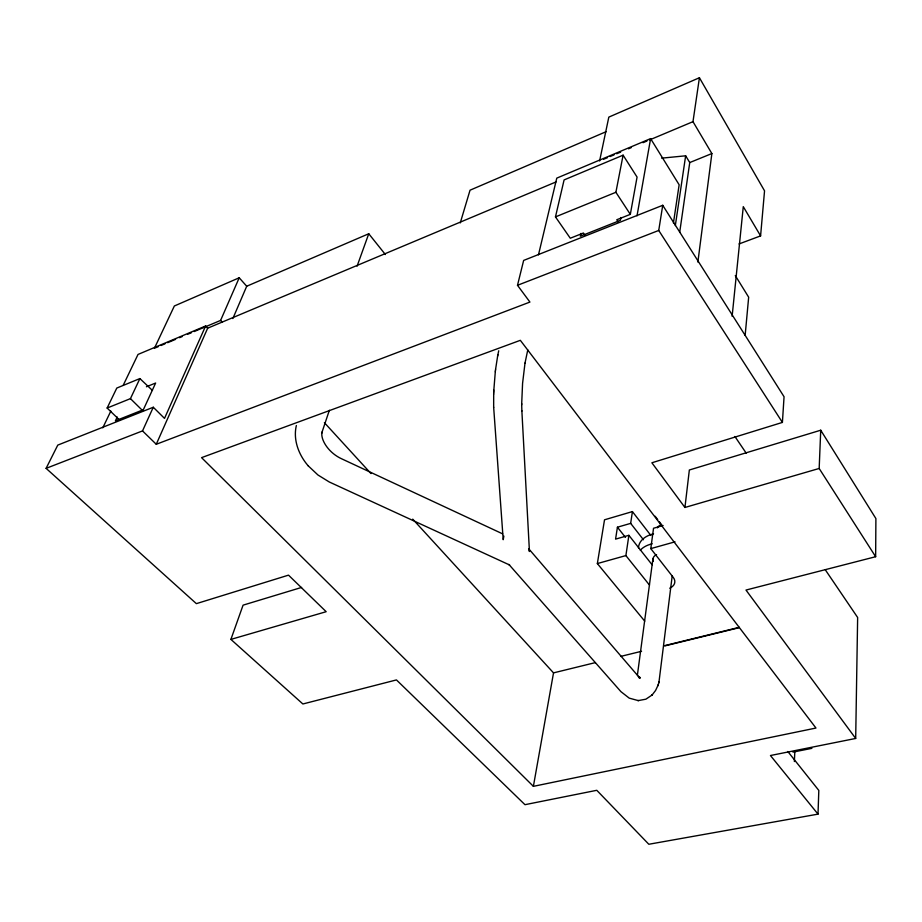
<?xml version="1.0" encoding="UTF-8"?>
<svg xmlns="http://www.w3.org/2000/svg" width="922" height="922" viewBox="0 0 922 922"><rect width="100%" height="100%" fill="white"/><g stroke="black" fill="none" stroke-linecap="round" stroke-linejoin="round"><path stroke-width="1.38" d="M521.691 403.836L522.578 383.345L525.01 363.049M301.598 587.429L243.074 605.155L230.903 639.395L302.877 703.982L396.448 679.917L524.975 804.687L596.776 790.304L648.823 844.264L818.01 814.138L770.446 755.521L855.685 738.453L745.979 590.057L875.646 556.715L875.9 518.567L820.73 430.217L689.345 470.001L684.931 507.469L819.174 468.468L820.73 430.217M855.685 738.453L857.644 617.486L825.34 569.854M493.685 393.971L493.662 407.397M493.673 394.086L493.719 392.703M493.823 390.213L495.31 371.716M818.01 814.138L818.817 790.431L787.814 751.511M493.719 392.807L493.777 391.412M493.766 391.516L493.835 390.133M321.974 432.141C320.395 439.875 328.716 452.956 341.739 458.845L502.663 533.873M794.361 761.526L794.833 751.58M296.354 425.515C292.919 439.967 298.832 455.157 308.374 466.013M684.931 507.469L651.877 462.775L782.409 422.414L784.057 396.748L662.734 205.295L523.65 260.419L517.496 285.301L529.92 302.07L156.267 444.277L142.518 430.908L46.1 468.353L196.374 603.645L288.517 575.144L326.181 611.701L230.903 639.395M321.87 433.11L321.905 432.741M739.052 243.938L760.592 235.894L764.545 190.842L699.418 77.736L608.82 117.117L599.6 160.958M745.149 335.377L748.664 297.195L735.283 275.563M732.126 316.292L743.282 206.643L760.592 235.894M495.298 371.808L495.46 370.425M495.448 370.529L495.61 369.146M672.207 575.858L658.965 682.153M495.598 369.261L497.661 355.869M697.873 262.067L711.865 153.559L692.987 121.669L699.418 77.736M652.903 558.963L637.402 675.088M671.043 587.51A14.072 8.92 7.4 0 0 673.198 577.322L650.794 548.613L653.537 528.248L663.114 525.505M679.675 232.413L689.748 162.56L685.645 155.806L661.662 158.158M649.537 584.986A14.072 8.92 7.4 0 1 648.558 583.926L625.888 555.586L628.885 535.313L615.573 539.128L617.429 527.211L630.66 523.373L632.411 511.595L604.521 519.801L597.352 563.572L644.732 621.151M675.33 225.579L685.645 155.806M673.429 222.997L679.145 184.78L650.609 138.623L556.773 178.13L538.471 254.852M321.951 432.383L329.373 410.267M782.409 422.414L658.734 230.454L662.734 205.295M524.975 363.268L527.776 349.899M637.021 215.829L650.609 138.623M533.389 786.339L201.572 457.646L520.331 340.322L815.97 728.046L533.389 786.339L553.523 672.876L412.733 519.144M618.351 222.144L616.772 219.747L630.325 214.353L637.067 177.082L623.099 155.173L564.091 179.917L555.47 216.9L570.28 238.233L583.407 233.012L585.032 235.387M620.921 217.511L620.402 220.323L580.341 236.228L580.941 233.416M497.822 355.051L498.721 350.775M497.615 356.111L497.868 354.797M630.325 214.353L615.896 192.283L623.099 155.173M658.078 685.058L658.804 682.753M658.746 682.995L659.034 681.923M460.262 222.905L470.036 190.197L606.227 131.639M503.861 536.097L503.205 539.704L493.65 407.144M357.079 266.181L368.754 233.75L385.384 254.541M652.211 694.854L655.554 690.509L657.893 685.588M657.801 685.83L658.17 684.827M232.851 318.551L246.716 286.235L368.754 233.75M194.127 331.563L220.6 320.418L239.213 277.787L246.716 286.235M156.267 444.277L207.669 328.186L555.978 181.957M207.669 328.186L205.618 325.985L164.519 418.392L153.282 407.247L57.775 445.107L46.1 468.353M142.518 430.908L153.282 407.247M119.491 419.971L107.136 408.043L130.44 398.638L139.89 378.573L152.453 390.444M117.221 417.021L115.423 420.812L143.348 409.725L155.634 383.033L146.425 386.767M102.803 427.808L110.836 411.074M123.191 385.338L138.023 354.44L205.618 325.985M107.136 408.043L116.794 388.058L139.89 378.573M638.416 700.57L645.873 699.187L651.958 695.107M651.75 695.315L652.419 694.646M239.213 277.787L174.35 305.989L154.423 348.262L158.388 346.591M161.039 345.485L165.003 343.814M167.654 342.696L175.595 339.354M179.571 337.683L182.21 336.565M187.512 334.34L191.476 332.669M603.541 159.299L607.494 157.639M610.122 156.533L614.064 154.873M616.703 153.767L620.644 152.107M628.539 148.788L631.167 147.681M643.003 142.691L646.956 141.031M649.584 139.925L692.987 121.669M555.47 216.9L615.896 192.283M689.748 162.56L711.865 153.559M517.496 285.301L658.734 230.454M597.352 563.572L625.888 555.586M650.794 548.613L675.019 541.836M553.523 672.876L595.439 662.595M620.598 656.429L641.551 651.289M663.909 645.803L739.363 627.306M665.062 645.861L738.822 627.79M792.989 752.122L811.89 748.341M638.531 677.543L640.191 677.739L638.278 676.299M509.543 564.967L508.921 564.46L620.909 691.638L629.219 698.127L638.093 700.559M637.793 700.559L638.716 700.582M638.865 676.863L640.329 677.831L638.669 676.679M509.486 564.932L329.258 481.976L317.952 474.991L308.317 465.933M130.44 398.638L142.737 410.739M638.462 676.471L528.94 549.039M220.6 320.418L222.329 322.308M324.383 422.668L370.99 473.562M617.429 527.211L625.462 537.376M628.885 535.313L651.255 563.699A13.911 8.955 7.3 0 0 652.223 564.76M630.66 523.373L643.464 539.762M632.411 511.595L650.886 535.463M655.15 516.251L657.686 519.57M659.368 521.783L661.892 525.114M734.903 436.486L746.209 453.151M819.174 468.468L875.646 556.715M528.79 549.074L529.447 551.506L521.864 410.786M521.875 411.074L521.691 404.62M521.691 403.617L521.691 404.85M670.386 587.867A14.072 8.92 7.4 0 1 669.706 588.201M653.249 561.417A10.591 6.823 7.3 0 1 656.556 554.606M640.283 550.238A26.496 17.057 7.3 0 1 652.211 543.807M638.497 547.945A26.346 17.092 7.3 0 1 653.548 533.826M657.328 527.857A10.419 6.857 7.2 0 1 661.431 524.606M639.718 677.589L639.096 677.509L639.718 677.589"/></g></svg>
